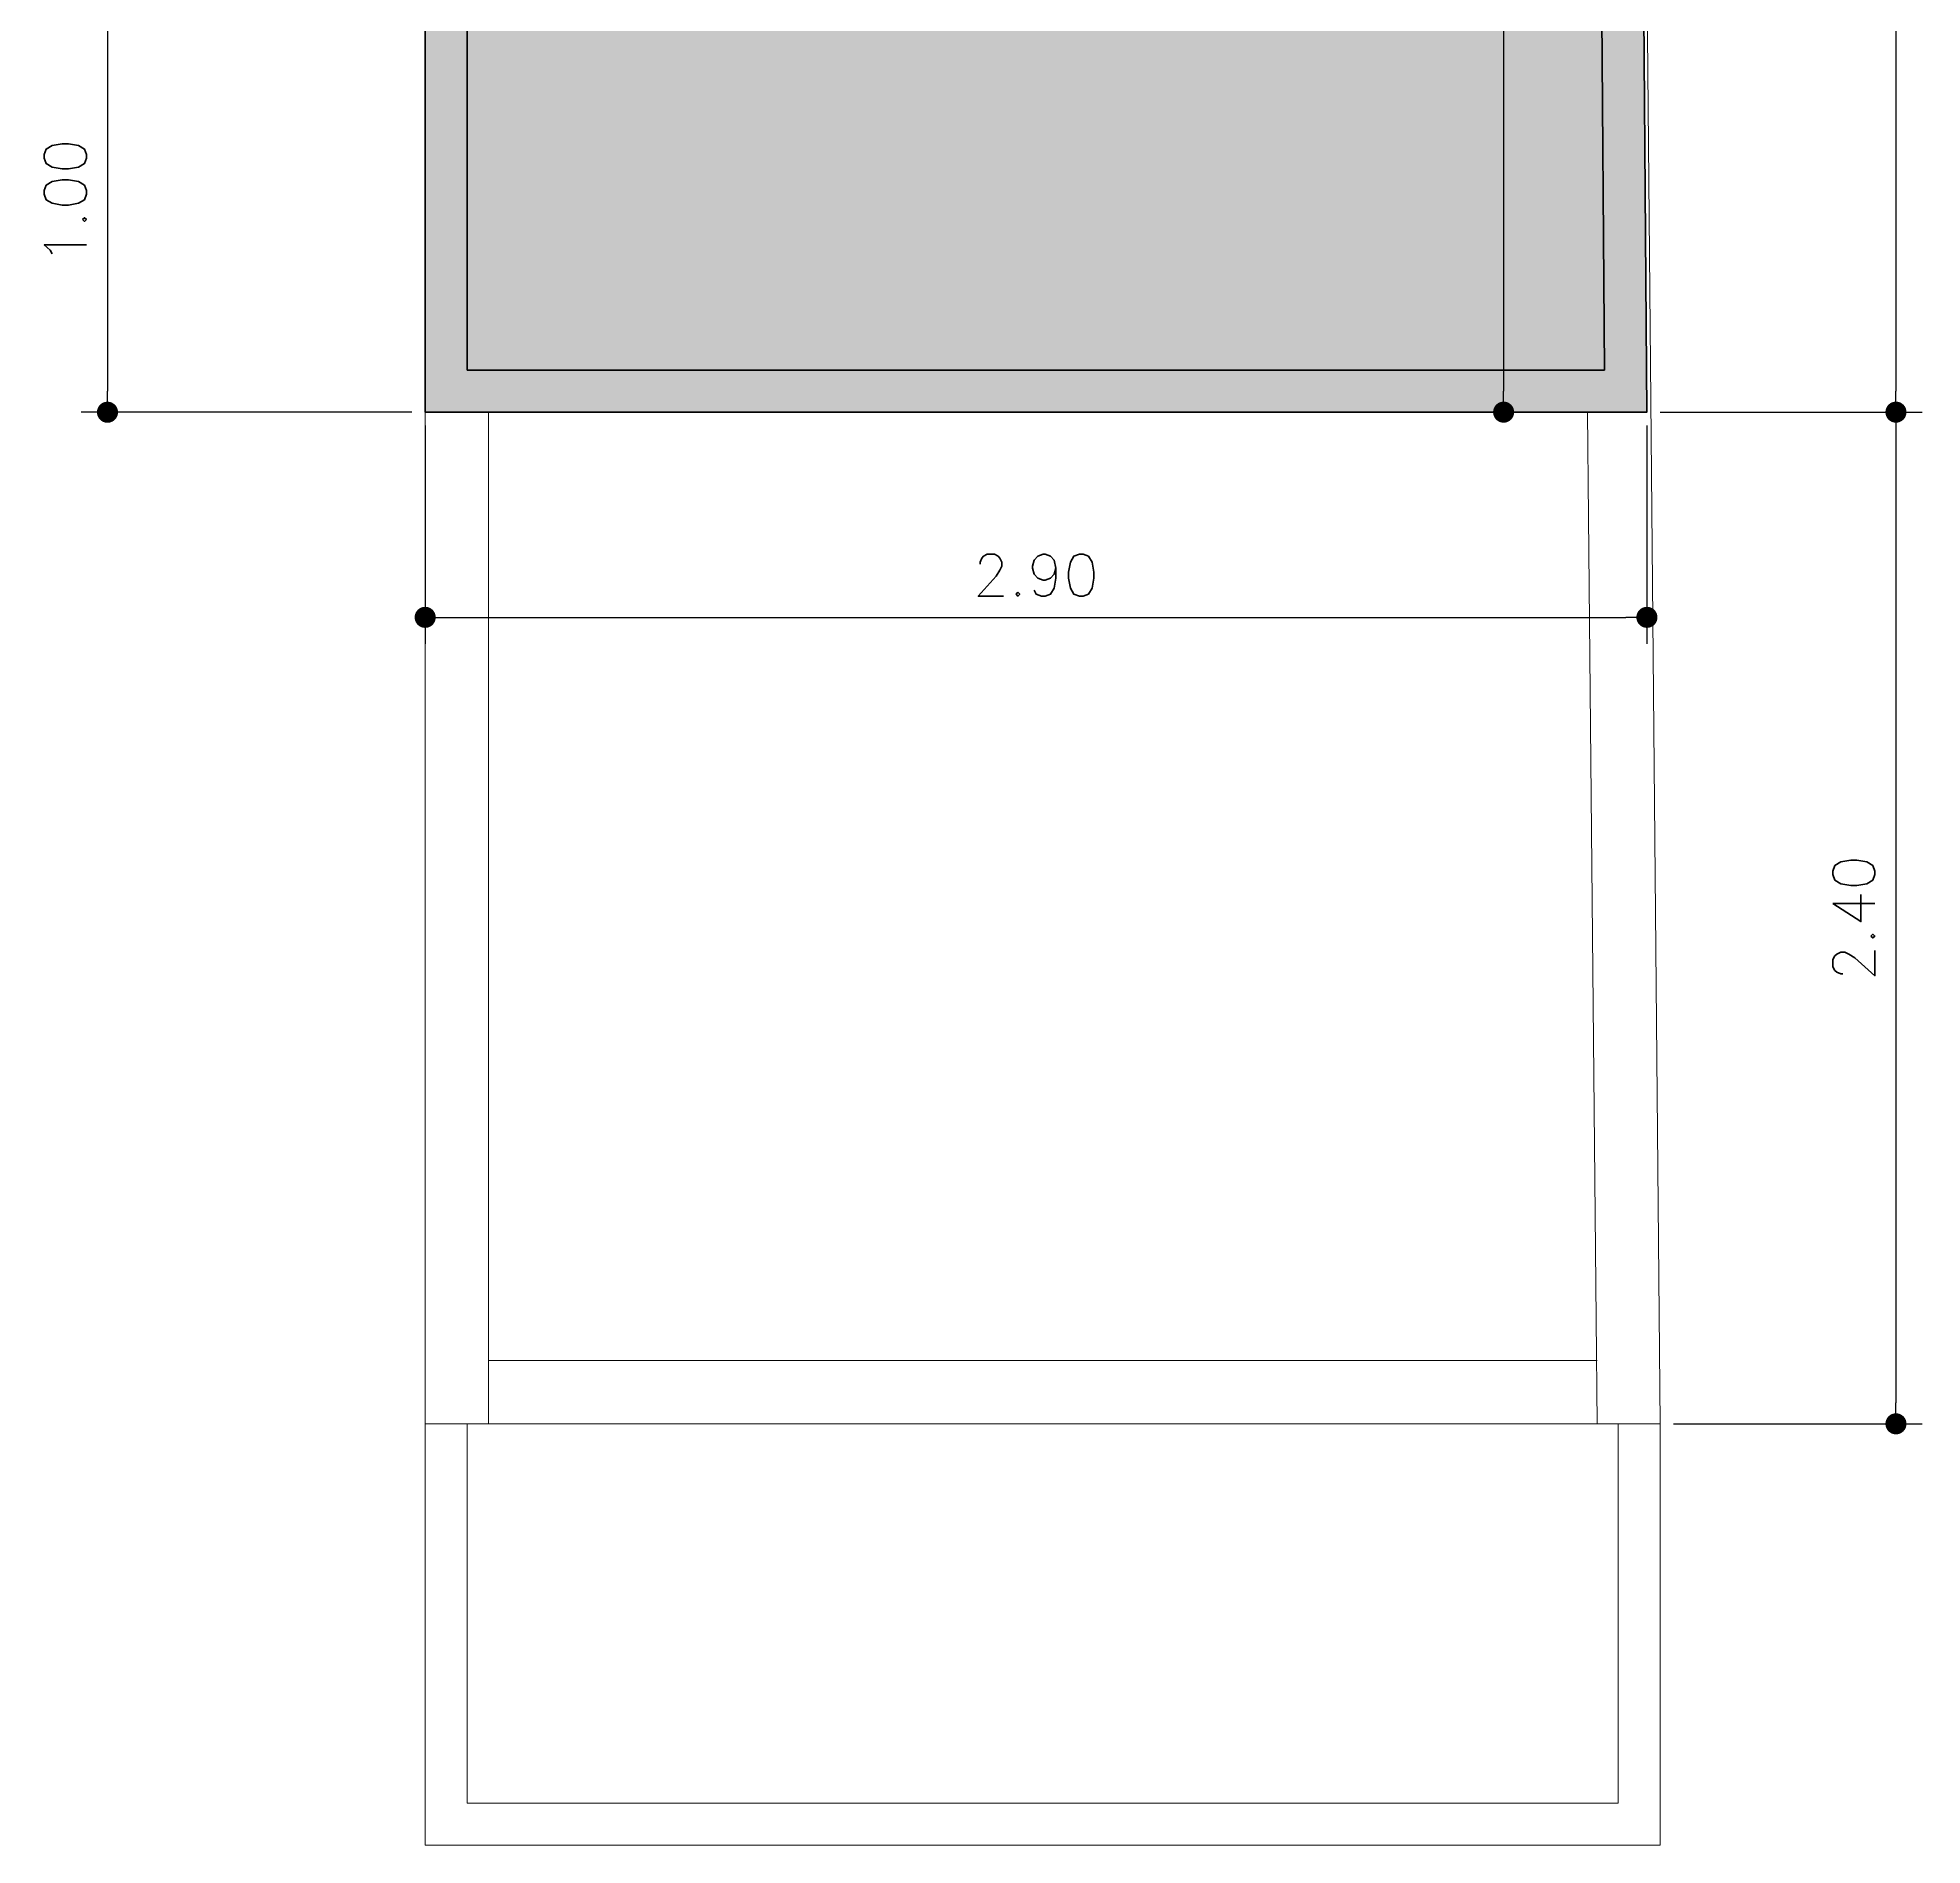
# Model space of a CAD drawing. Header units: millimetres. Extents: x -4763 to 645, y -25 to 217.
# Drawn here: x -33.484 to -29.014, y 45.941 to 50.23 of the extents above; entities that cross this region are included whole.
import ezdxf

# ---------------------------------------------------------------- set-up
doc = ezdxf.new("R2010")
doc.units = ezdxf.units.MM
doc.header["$LTSCALE"] = 0.5
doc.header["$PDMODE"] = 3
for name, color, linetype, lineweight in [('Alvenaria-alta', 5, 'Continuous', 50), ('Alvenaria-baixa', 3, 'Continuous', 20), ('ARQ CINZA', 253, 'Continuous', 13), ('ARQ cota externa', 1, 'Continuous', 15), ('ARQ VISTA 1', 1, 'Continuous', 15)]:
    doc.layers.add(name, color=color, linetype=linetype, lineweight=lineweight)
doc.styles.add('RS50', font='romans.shx', dxfattribs={"height": 0.1})
doc.dimstyles.new('Cota 50', dxfattribs={"dimscale": 0.05, "dimtxt": 0.1, "dimasz": 1, "dimexe": 1.25, "dimexo": 0.625, "dimgap": 1, "dimtad": 1, "dimzin": 4, "dimdsep": 46, "dimtxsty": 'RS50', "dimblk": 'DOT', "dimcen": 0.1, "dimclrd": 256, "dimclre": 256, "dimclrt": 256, "dimadec": 0, "dimazin": 0, "dimtfac": 1, "dimtix": 1, "dimtmove": 0, "dimatfit": 3, "dimldrblk": 'DOT', "dimfxl": 1.25, "dimarcsym": 0})

# ---------------------------------------------------------------- blocks, each defined once
blk = doc.blocks.new('_Dot')
at = {"color": 0, "linetype": 'ByBlock', "lineweight": -2}
blk.add_line((-0.5, 0), (-1, 0), dxfattribs=at)
at = {"color": 0, "linetype": 'ByBlock', "const_width": 0.5}
blk.add_lwpolyline([(-0.25, 0, 1), (0.25, 0, 1)], format="xyb", close=True, dxfattribs=at)
blk = doc.blocks.new('*D102')
at = {"layer": 'ARQ cota externa', "lineweight": -2, "transparency": 16777216}
for p, q in [((-32.9664, 50.341), (-33.3812, 50.341)), ((-33.3187, 50.291), (-33.3187, 49.391)), ((-32.5964, 49.341), (-33.3812, 49.341))]:
    blk.add_line(p, q, dxfattribs=at)
at = {"layer": 'DEFPOINTS', "color": 0, "transparency": 16777216}
for p in [(-32.9351, 50.341), (-33.3187, 49.341), (-32.5651, 49.341)]:
    blk.add_point(p, dxfattribs=at)
at = {"layer": 'ARQ cota externa', "lineweight": -2, "transparency": 16777216, "xscale": 0.05, "yscale": 0.05, "zscale": 0.05}
for p, rotation in [((-33.3187, 50.341), 90), ((-33.3187, 49.341), 270)]:
    blk.add_blockref('_Dot', p, dxfattribs=dict(at, rotation=rotation))
at = {"layer": 'ARQ cota externa', "transparency": 16777216, "insert": (-33.4187, 49.841), "char_height": 0.1, "attachment_point": 5, "rotation": 90, "style": 'RS50'}
blk.add_mtext('1.00', dxfattribs=at)
blk = doc.blocks.new('*D104')
at = {"layer": 'ARQ cota externa', "lineweight": -2, "transparency": 16777216}
for p, q in [((-32.5651, 49.3096), (-32.5651, 48.7919)), ((-29.6669, 49.3099), (-29.6669, 48.7919)), ((-32.5151, 48.8544), (-29.7169, 48.8544))]:
    blk.add_line(p, q, dxfattribs=at)
at = {"layer": 'DEFPOINTS', "color": 0, "transparency": 16777216}
for p in [(-32.5651, 49.3409), (-29.6669, 49.3412), (-29.6669, 48.8544)]:
    blk.add_point(p, dxfattribs=at)
at = {"layer": 'ARQ cota externa', "lineweight": -2, "transparency": 16777216, "xscale": 0.05, "yscale": 0.05, "zscale": 0.05, "rotation": 180}
blk.add_blockref('_Dot', (-32.5651, 48.8544), dxfattribs=at)
at = {"layer": 'ARQ cota externa', "lineweight": -2, "transparency": 16777216, "xscale": 0.05, "yscale": 0.05, "zscale": 0.05}
blk.add_blockref('_Dot', (-29.6669, 48.8544), dxfattribs=at)
at = {"layer": 'ARQ cota externa', "transparency": 16777216, "insert": (-31.116, 48.9544), "char_height": 0.1, "attachment_point": 5, "style": 'RS50'}
blk.add_mtext('2.90', dxfattribs=at)
blk = doc.blocks.new('*D106')
at = {"layer": 'ARQ cota externa', "lineweight": -2, "transparency": 16777216}
for p, q in [((-29.6743, 54.481), (-29.0136, 54.481)), ((-29.0761, 54.431), (-29.0761, 49.3912)), ((-29.6356, 49.3412), (-29.0136, 49.3412))]:
    blk.add_line(p, q, dxfattribs=at)
at = {"layer": 'DEFPOINTS', "color": 0, "transparency": 16777216}
for p in [(-29.7055, 54.481), (-29.6669, 49.3412), (-29.0761, 49.3412)]:
    blk.add_point(p, dxfattribs=at)
at = {"layer": 'ARQ cota externa', "lineweight": -2, "transparency": 16777216, "xscale": 0.05, "yscale": 0.05, "zscale": 0.05}
for p, rotation in [((-29.0761, 54.481), 90), ((-29.0761, 49.3412), 270)]:
    blk.add_blockref('_Dot', p, dxfattribs=dict(at, rotation=rotation))
at = {"layer": 'ARQ cota externa', "transparency": 16777216, "insert": (-29.1761, 51.9111), "char_height": 0.1, "attachment_point": 5, "rotation": 90, "style": 'RS50'}
blk.add_mtext('5.14', dxfattribs=at)
blk = doc.blocks.new('*D107')
at = {"layer": 'ARQ cota externa', "lineweight": -2, "transparency": 16777216}
for p, q in [((-29.6356, 49.3412), (-29.0136, 49.3412)), ((-29.0761, 49.2912), (-29.0761, 46.991)), ((-29.6039, 46.941), (-29.0136, 46.941))]:
    blk.add_line(p, q, dxfattribs=at)
at = {"layer": 'DEFPOINTS', "color": 0, "transparency": 16777216}
for p in [(-29.6669, 49.3412), (-29.6351, 46.941), (-29.0761, 46.941)]:
    blk.add_point(p, dxfattribs=at)
at = {"layer": 'ARQ cota externa', "lineweight": -2, "transparency": 16777216, "xscale": 0.05, "yscale": 0.05, "zscale": 0.05}
for p, rotation in [((-29.0761, 49.3412), 90), ((-29.0761, 46.941), 270)]:
    blk.add_blockref('_Dot', p, dxfattribs=dict(at, rotation=rotation))
at = {"layer": 'ARQ cota externa', "transparency": 16777216, "insert": (-29.1761, 48.1411), "char_height": 0.1, "attachment_point": 5, "rotation": 90, "style": 'RS50'}
blk.add_mtext('2.40', dxfattribs=at)
blk = doc.blocks.new('*D120')
at = {"layer": 'ARQ cota externa', "lineweight": -2, "transparency": 16777216}
for p, q in [((-30.2483, 51.831), (-29.9443, 51.831)), ((-30.0068, 51.781), (-30.0068, 49.3912)), ((-30.0377, 49.3412), (-30.0693, 49.3412))]:
    blk.add_line(p, q, dxfattribs=at)
at = {"layer": 'DEFPOINTS', "color": 0, "transparency": 16777216}
for p in [(-30.2795, 51.831), (-30.0068, 49.3412), (-30.0065, 49.3412)]:
    blk.add_point(p, dxfattribs=at)
at = {"layer": 'ARQ cota externa', "lineweight": -2, "transparency": 16777216, "xscale": 0.05, "yscale": 0.05, "zscale": 0.05}
for p, rotation in [((-30.0068, 51.831), 90), ((-30.0068, 49.3412), 270)]:
    blk.add_blockref('_Dot', p, dxfattribs=dict(at, rotation=rotation))
at = {"layer": 'ARQ cota externa', "transparency": 16777216, "insert": (-30.1068, 50.5861), "char_height": 0.1, "attachment_point": 5, "rotation": 90, "style": 'RS50'}
blk.add_mtext('2.49', dxfattribs=at)

msp = doc.modelspace()

# ---------------------------------------------------------------- hatches: boundary and pattern name
at = {"layer": 'ARQ CINZA'}
h = msp.add_hatch(color=256, dxfattribs=at)
h.dxf.hatch_style = 1
h.paths.add_polyline_path([(-29.7055, 54.48101), (-32.93511, 54.48101), (-32.93511, 50.34101), (-32.56511, 50.34101), (-32.56511, 49.34087), (-29.66685, 49.34119)])
h.paths.add_polyline_path([(-31.07955, 52.63101), (-30.27955, 52.63101), (-30.27955, 51.83101), (-31.07955, 51.83101)], flags=16)
h.paths.add_polyline_path([(-31.20733, 53.62113, -1), (-29.96803, 53.62113, -1)], flags=16)
h.paths.add_polyline_path([(-31.18615, 53.62113, -1), (-29.9892, 53.62113, -1)], flags=0)
h.paths.add_polyline_path([(-31.05227, 53.32007, -0.0256948), (-31.0807, 53.36931), (-30.94859, 53.44558, -0.2302966), (-30.94859, 53.79668), (-31.0807, 53.87295, -0.0256948), (-31.05227, 53.92219), (-30.92016, 53.84592, -0.2302966), (-30.61611, 54.02147), (-30.61611, 54.17401, -0.0256948), (-30.55924, 54.17401), (-30.55924, 54.02147, -0.2302966), (-30.25519, 53.84592), (-30.12308, 53.92219, -0.0256948), (-30.09465, 53.87295), (-30.22676, 53.79668, -0.2302966), (-30.22676, 53.44558), (-30.09465, 53.36931, -0.0256948), (-30.12308, 53.32007), (-30.25519, 53.39634, -0.2302966), (-30.55924, 53.22079), (-30.55924, 53.06825, -0.0256948), (-30.61611, 53.06825), (-30.61611, 53.22079, -0.2302966), (-30.92016, 53.39634)], flags=0)
h.paths.add_polyline_path([(-30.73705, 53.62113, -1), (-30.43831, 53.62113, -1)], flags=0)
h.paths.add_polyline_path([(-31.06502, 52.01338), (-30.36107, 52.01338), (-30.36107, 52.32248), (-31.06502, 52.32248)], flags=8)
h.paths.add_polyline_path([(-31.46574, 52.22883), (-30.38903, 52.22883), (-30.38903, 52.53793), (-31.46574, 52.53793)], flags=24)
h.paths.add_polyline_path([(-30.84312, 53.50943), (-30.39558, 53.50943), (-30.39558, 53.74023), (-30.84312, 53.74023)], flags=8)

# ---------------------------------------------------------------- linework, layer by layer
at = {"layer": 'Alvenaria-alta'}
for points in [[(-32.56511, 49.34087), (-29.66685, 49.34119), (-29.7055, 54.48101), (-32.93511, 54.48101), (-32.93511, 50.34101), (-32.56511, 50.34101), (-32.56511, 49.34101)], [(-32.46511, 49.44089), (-29.76761, 49.44118), (-29.80475, 54.38101), (-32.83511, 54.38101), (-32.83511, 50.44101), (-32.46511, 50.44101)]]:
    msp.add_lwpolyline(points, close=True, dxfattribs=at)
at = {"layer": 'Alvenaria-baixa'}
for p, q in [((-29.63511, 46.94101), (-29.72651, 56.73101)), ((-32.56511, 46.94101), (-32.56511, 50.34101)), ((-32.41511, 46.94101), (-32.41511, 49.34089)), ((-29.78511, 46.94101), (-29.80752, 49.34118)), ((-32.41511, 47.09101), (-29.78511, 47.09101)), ((-32.56511, 46.94101), (-32.41511, 46.94101)), ((-32.41511, 46.94101), (-29.78511, 46.94101)), ((-29.78511, 46.94101), (-29.63511, 46.94101))]:
    msp.add_line(p, q, dxfattribs=at)
at = {"layer": 'ARQ VISTA 1', "ltscale": 0.5}
for p, q in [((-32.56511, 46.94101), (-32.56511, 45.94101)), ((-32.46511, 46.94101), (-32.46511, 46.04101)), ((-29.73519, 46.94101), (-29.73519, 46.04101)), ((-29.63519, 46.94101), (-29.63519, 45.94101)), ((-32.46511, 46.04101), (-29.73519, 46.04101)), ((-32.56511, 45.94101), (-29.63519, 45.94101))]:
    msp.add_line(p, q, dxfattribs=at)

# ---------------------------------------------------------------- dimensions: what is measured, and where the dimension line sits
at = {"layer": 'ARQ cota externa'}
dim = msp.add_linear_dim(base=(-29.07612, 49.34119), p1=(-29.7055, 54.48101), p2=(-29.66685, 49.34119), angle=90, dimstyle='Cota 50', dxfattribs=at)
dim.commit()
dim.dimension.update_dxf_attribs({"geometry": '*D106', "text_midpoint": (-29.17612, 51.9111)})
for base, p1, p2, picture, middle in [((-30.00677, 49.34116), (-30.27955, 51.83101), (-30.00647, 49.34116), '*D120', (-30.10677, 50.58609)), ((-33.31867, 49.34101), (-32.93511, 50.34101), (-32.56511, 49.34101), '*D102', (-33.41867, 49.84101)), ((-29.07612, 46.94101), (-29.66685, 49.34119), (-29.63511, 46.94101), '*D107', (-29.17612, 48.1411))]:
    dim = msp.add_linear_dim(base=base, p1=p1, p2=p2, angle=90, dimstyle='Cota 50', override={"dimtmove": 1}, dxfattribs=at)
    dim.commit()
    dim.dimension.update_dxf_attribs({"geometry": picture, "text_midpoint": middle})
dim = msp.add_linear_dim(base=(-29.66685, 48.85435), p1=(-32.56511, 49.34087), p2=(-29.66685, 49.34119), dimstyle='Cota 50', dxfattribs=at)
dim.commit()
dim.dimension.update_dxf_attribs({"geometry": '*D104', "text_midpoint": (-31.11598, 48.95435)})

doc.saveas('drawing.dxf')
